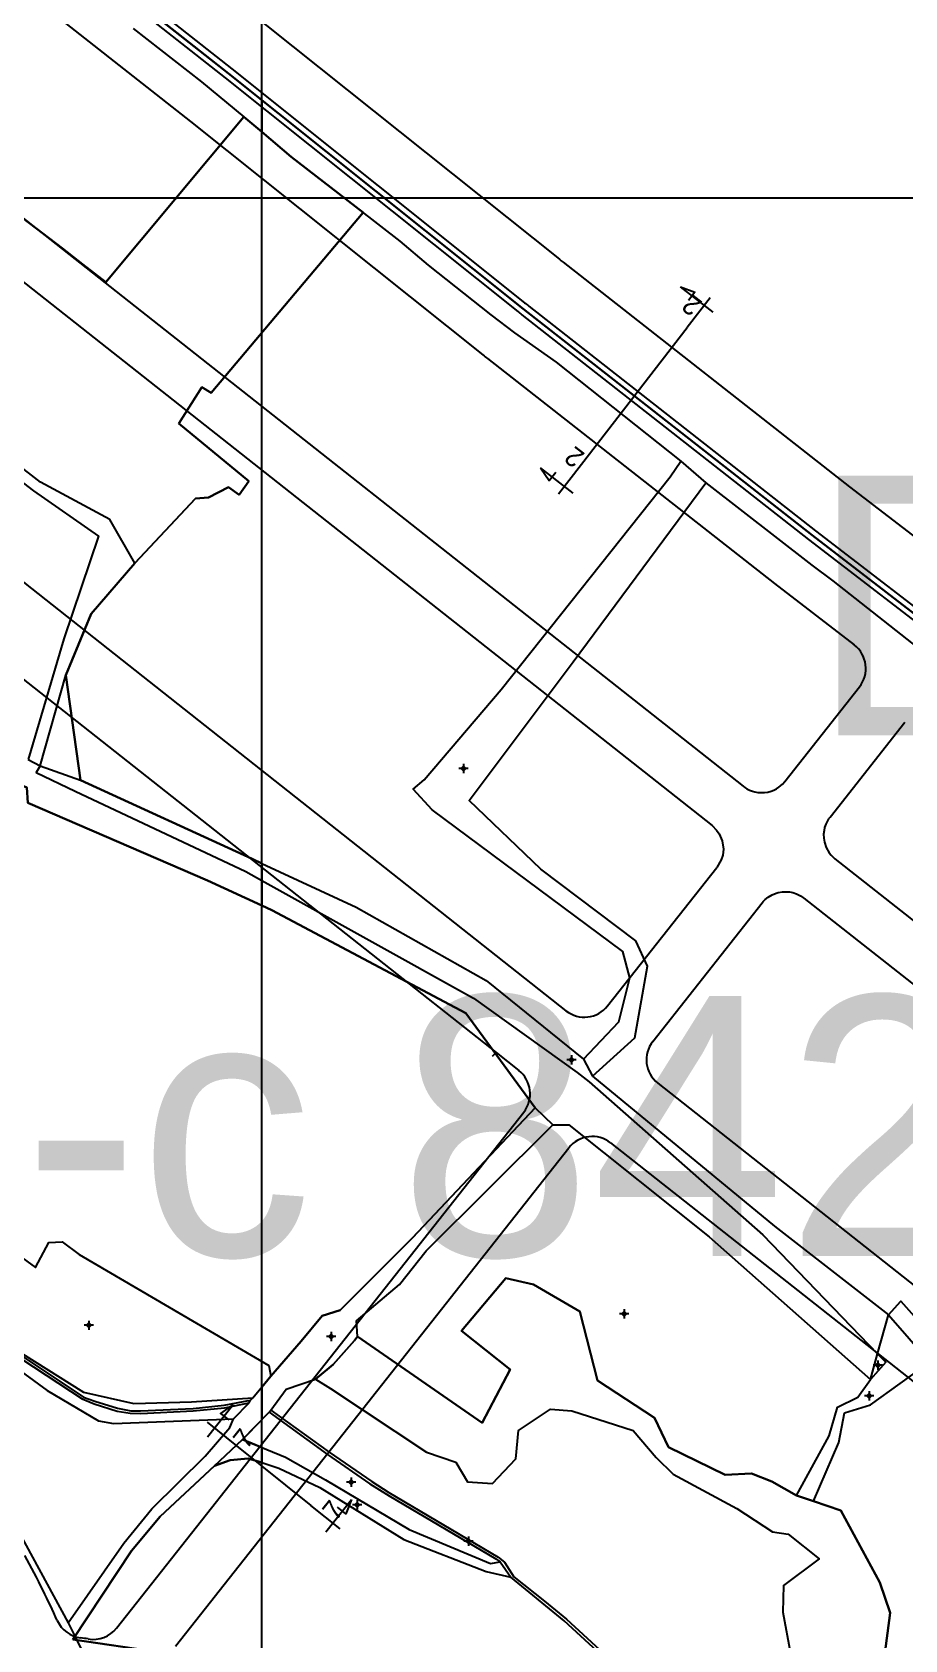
# Model space of a CAD drawing. Extents: x 548357 to 553070, y 1834500 to 1842500.
# Drawn here: x 551438.2 to 551673.2, y 1840111.6 to 1840544.7 of the extents above; entities that cross this region are included whole.
import ezdxf

# ---------------------------------------------------------------- set-up
doc = ezdxf.new("R2010")
doc.units = 0
for name, color, linetype in [('Level 10', 7, 'Continuous'), ('Level 11', 7, 'Continuous'), ('Level 13', 7, 'Continuous'), ('Level 2', 7, 'Continuous'), ('Level 30', 7, 'Continuous'), ('Level 52', 7, 'Continuous'), ('Level 55', 7, 'Continuous'), ('Level 61', 7, 'Continuous'), ('Level 62', 7, 'Continuous'), ('Level 8', 7, 'Continuous')]:
    doc.layers.add(name, color=color, linetype=linetype)

msp = doc.modelspace()

# ---------------------------------------------------------------- linework, layer by layer
at = {"layer": 'Level 10'}
for p, q in [((551612.89, 1840429.11), (551619.6, 1840423.23)), ((551437.06, 1840348.73), (551440.36, 1840347.03)), ((551586.71, 1840268.01), (551589.08, 1840263.45)), ((551573.65, 1840254.89), (551578.43, 1840250.27)), ((551665.91, 1840188.63), (551668.86, 1840199.11)), ((551668.86, 1840199.11), (551680, 1840186.38)), ((551663.96, 1840181.68), (551665.91, 1840188.63)), ((551497.62, 1840176.8), (551502.47, 1840182.58)), ((551492.44, 1840171.15), (551496.59, 1840175.38)), ((551496.59, 1840175.38), (551496.98, 1840176.15)), ((551496.98, 1840176.15), (551497.62, 1840176.8)), ((551494.84, 1840165.54), (551501.98, 1840172.9)), ((551501.98, 1840172.9), (551502.48, 1840173.43)), ((551487.3, 1840158.47), (551494.84, 1840165.54)), ((551644.05, 1840150.43), (551648.61, 1840148.94)), ((551564.25, 1840132.61), (551567.15, 1840128.42)), ((551447.9, 1840116.2), (551449.71, 1840112.54))]:
    msp.add_line(p, q, dxfattribs=at)
for points in [[(551114.28, 1840660.5), (551191.19, 1840605.11), (551288.45, 1840532.26), (551342.86, 1840494.6), (551438.49, 1840421.07), (551456.04, 1840408.84), (551446.73, 1840381.23), (551437.06, 1840348.73)], [(551440.36, 1840347.03), (551447.22, 1840371.4), (551454.04, 1840387.99), (551465.82, 1840401.65), (551459.1, 1840413.38), (551440.43, 1840423.43), (551354.44, 1840490.14), (551296.12, 1840532.21), (551117, 1840662.7)], [(551469.42, 1840550.58), (551491.07, 1840533.55), (551570.46, 1840470.14), (551648.24, 1840409.17), (551688.16, 1840378.44), (551725.37, 1840347.81), (551873.45, 1840232.8), (551906.1, 1840206), (551957.49, 1840165.72), (551960.26, 1840163.44)], [(551465.34, 1840545.68), (551483.82, 1840531.31), (551495.21, 1840521.83), (551507.95, 1840511.03), (551537.18, 1840488.37), (551544.83, 1840481.9), (551561.72, 1840468.55), (551568.13, 1840463.69), (551579.32, 1840455.76), (551612.89, 1840429.11)], [(551586.71, 1840268.01), (551596.22, 1840278.04), (551599.17, 1840289.9), (551597.25, 1840296.99), (551545.91, 1840335.13), (551540.8, 1840340.71), (551543.72, 1840343.24), (551564.49, 1840367.59), (551610.03, 1840424.89), (551612.89, 1840429.11)], [(551589.08, 1840263.45), (551600.49, 1840273.78), (551603.9, 1840293.06), (551600.76, 1840299.85), (551575.15, 1840319.16), (551555.91, 1840337.66), (551583.94, 1840375.05), (551619.6, 1840423.23)], [(551619.6, 1840423.23), (551648.22, 1840401.04), (551653.81, 1840396.82), (551684.34, 1840372.82), (551710.92, 1840352.35), (551748.68, 1840321.66), (551788.15, 1840290.46)], [(551337.34, 1840416.8), (551356.2, 1840388.16), (551359.85, 1840383.45), (551396.5, 1840358.02), (551436.71, 1840341.21), (551437.05, 1840337.04), (551485.36, 1840316.17), (551500, 1840309.43), (551502.75, 1840308.17), (551555.02, 1840280.41), (551573.65, 1840254.89)], [(551440.36, 1840347.03), (551439.28, 1840345.22), (551449.76, 1840340.2), (551495.74, 1840318.51), (551500, 1840316.14), (551557.06, 1840284.41), (551584.94, 1840264.4), (551588.18, 1840261.92), (551635.02, 1840220.64), (551665.91, 1840188.63)], [(551440.36, 1840347.03), (551451.2, 1840343.12), (551497.44, 1840321.94), (551500, 1840320.75), (551525.42, 1840308.95), (551560.48, 1840289.22), (551586.71, 1840268.01)], [(551589.08, 1840263.45), (551638.11, 1840223.02), (551668.86, 1840199.11)], [(551087.08, 1840232.84), (551113.62, 1840237.67), (551157.83, 1840247.28), (551212.51, 1840256.45), (551249.32, 1840258.41), (551278.22, 1840254.26), (551302.73, 1840248.63), (551328.85, 1840238), (551352.1, 1840227.14), (551391.84, 1840199.51), (551394.36, 1840202.34), (551400.55, 1840197.05), (551397.44, 1840193.76), (551409.31, 1840180.56), (551432.59, 1840144.3), (551447.9, 1840116.2)], [(551336.54, 1840258.77), (551378.76, 1840224.01), (551399.65, 1840204.25), (551427.75, 1840189.29), (551442.19, 1840178.74), (551456.07, 1840170.6), (551460.1, 1840169.81), (551492.44, 1840171.15)], [(551502.47, 1840182.58), (551510.66, 1840192.04), (551516.28, 1840198.85), (551521.15, 1840200.4), (551540.6, 1840219.85), (551573.65, 1840254.89)], [(551525.79, 1840193.33), (551525.53, 1840197.49), (551537.16, 1840207.32), (551544.27, 1840216.35), (551578.43, 1840250.27)], [(551578.43, 1840250.27), (551582.7, 1840250.32), (551620.54, 1840220.1), (551663.96, 1840181.68)], [(551405.26, 1840206.92), (551410.22, 1840211.38), (551424, 1840222.79), (551439.03, 1840211.86), (551442.66, 1840218.57), (551446.29, 1840218.81), (551450.83, 1840215.35), (551501.88, 1840185.44), (551502.47, 1840182.58)], [(551405.26, 1840206.92), (551409.53, 1840202.9), (551419.73, 1840198.52), (551451.99, 1840178.33), (551465.55, 1840175.24), (551481.05, 1840175.67), (551497.62, 1840176.8)], [(551525.79, 1840193.33), (551559.42, 1840169.99), (551566.97, 1840184.42), (551553.81, 1840194.83), (551565.75, 1840208.96), (551573.2, 1840207.31), (551585.68, 1840200.03), (551590.43, 1840181.43), (551605.77, 1840171.4), (551609.56, 1840163.46), (551624.84, 1840156.02), (551631.93, 1840156.42), (551637.43, 1840154.21), (551644.05, 1840150.43)], [(551668.86, 1840199.11), (551672.17, 1840202.78), (551682.88, 1840190.76), (551684.44, 1840174.14), (551687.69, 1840167.79), (551731.8, 1840125.61), (551744.91, 1840113.4), (551799.24, 1840106.36), (551814.23, 1840104.95)], [(551514.47, 1840181.83), (551519.24, 1840185.75), (551525.01, 1840192.21), (551525.79, 1840193.33)], [(551428.74, 1840191.48), (551451.62, 1840176.48), (551454.86, 1840175.13), (551461.07, 1840173.2), (551464.55, 1840172.6), (551467.42, 1840172.51), (551481.57, 1840173.22), (551489.97, 1840174.07), (551496.59, 1840175.38)], [(551429.47, 1840191.9), (551452.02, 1840176.98), (551455.07, 1840175.84), (551461.19, 1840174.01), (551464.73, 1840173.3), (551467.39, 1840173.25), (551481.53, 1840173.9), (551489.85, 1840174.79), (551496.98, 1840176.15)], [(551665.91, 1840188.63), (551668.11, 1840186.35), (551663.96, 1840181.68)], [(551648.61, 1840148.94), (551655.46, 1840164.72), (551657.03, 1840172.75), (551663.99, 1840174.85), (551680, 1840186.38)], [(551502.48, 1840173.43), (551506.63, 1840179.08), (551514.47, 1840181.83)], [(551514.47, 1840181.83), (551518.55, 1840179.24), (551544.43, 1840162.1), (551552.31, 1840159.41), (551555.45, 1840154.12), (551562.18, 1840153.68), (551568.47, 1840160.3), (551569.15, 1840167.95), (551577.81, 1840173.69), (551583.5, 1840173.22), (551600.07, 1840167.97), (551606.26, 1840160.68), (551610.79, 1840156.18), (551627.96, 1840146.92), (551637.61, 1840140.71), (551641.83, 1840140.06), (551650.14, 1840133.38), (551640.57, 1840126.2), (551640.41, 1840119.02), (551642.47, 1840107.94)], [(551644.05, 1840150.43), (551652.83, 1840166.53), (551655.1, 1840174.26), (551660.62, 1840176.94), (551663.96, 1840181.68)], [(551447.9, 1840116.2), (551462.83, 1840137.59), (551470.37, 1840146.83), (551484.81, 1840161.02), (551491.42, 1840168.75), (551492.44, 1840171.15)], [(551501.98, 1840172.9), (551517.7, 1840161.51), (551529.12, 1840153.58), (551534.37, 1840150.37), (551563.09, 1840133.36), (551564.25, 1840132.61)], [(551502.48, 1840173.43), (551518.19, 1840162.12), (551529.66, 1840154.23), (551534.23, 1840151.31), (551563.73, 1840133.82), (551565.37, 1840132.53), (551567.94, 1840128.53), (551576.16, 1840121.99), (551582.14, 1840117.13), (551595.5, 1840104.82), (551596.94, 1840103.36), (551596.29, 1840102.9), (551594.9, 1840104.3), (551581.46, 1840116.73), (551567.15, 1840128.42)], [(551494.84, 1840165.54), (551506.42, 1840160.77), (551517.22, 1840154.71), (551539.76, 1840141.3), (551561.64, 1840132.16), (551564.25, 1840132.61)], [(551449.71, 1840112.54), (551464.94, 1840135.58), (551472.63, 1840144.84), (551487.3, 1840158.47)], [(551487.3, 1840158.47), (551491.49, 1840160.02), (551496.35, 1840160.46), (551500, 1840159.31), (551504.65, 1840157.84), (551515.64, 1840152.57), (551538.25, 1840138.62), (551560.48, 1840129.98), (551567.15, 1840128.42)], [(551648.61, 1840148.94), (551655.99, 1840146.39), (551666.54, 1840126.98), (551669.31, 1840118.85), (551667.7, 1840106.56), (551673.92, 1840088.54), (551676.22, 1840080.06), (551677.38, 1840072.71), (551674.95, 1840068.38), (551692.92, 1840055.41), (551718.77, 1840037.57), (551744.04, 1840000), (551747.24, 1839995.24)], [(551449.71, 1840112.54), (551470.49, 1840070.46), (551479.19, 1840031.88)]]:
    msp.add_lwpolyline(points, dxfattribs=at)
at = {"layer": 'Level 11'}
for p, q in [((551553.72, 1840346.28), (551553.09, 1840346.28)), ((551554.34, 1840346.91), (551553.72, 1840346.28)), ((551553.72, 1840346.28), (551554.34, 1840345.66)), ((551554.34, 1840347.53), (551554.34, 1840346.91)), ((551554.97, 1840346.28), (551554.34, 1840346.91)), ((551554.34, 1840345.66), (551554.97, 1840346.28)), ((551554.34, 1840345.66), (551554.34, 1840345.03)), ((551555.59, 1840346.28), (551554.97, 1840346.28)), ((551582.86, 1840267.83), (551582.23, 1840267.83)), ((551583.48, 1840268.45), (551582.86, 1840267.83)), ((551582.86, 1840267.83), (551583.48, 1840267.2)), ((551583.48, 1840269.08), (551583.48, 1840268.45)), ((551584.11, 1840267.83), (551583.48, 1840268.45)), ((551583.48, 1840267.2), (551584.11, 1840267.83)), ((551583.48, 1840267.2), (551583.48, 1840266.58)), ((551584.73, 1840267.83), (551584.11, 1840267.83)), ((551453.4, 1840196.93), (551452.78, 1840196.3)), ((551453.4, 1840197.55), (551453.4, 1840196.93)), ((551454.03, 1840196.3), (551453.4, 1840196.93)), ((551597.03, 1840199.36), (551596.41, 1840199.36)), ((551597.66, 1840199.98), (551597.03, 1840199.36)), ((551597.03, 1840199.36), (551597.66, 1840198.73)), ((551597.66, 1840200.61), (551597.66, 1840199.98)), ((551598.28, 1840199.36), (551597.66, 1840199.98)), ((551597.66, 1840198.73), (551598.28, 1840199.36)), ((551597.66, 1840198.73), (551597.66, 1840198.11)), ((551598.91, 1840199.36), (551598.28, 1840199.36)), ((551452.78, 1840196.3), (551452.15, 1840196.3)), ((551452.78, 1840196.3), (551453.4, 1840195.68)), ((551453.4, 1840195.68), (551454.03, 1840196.3)), ((551453.4, 1840195.68), (551453.4, 1840195.05)), ((551454.65, 1840196.3), (551454.03, 1840196.3)), ((551518.09, 1840193.28), (551517.47, 1840193.28)), ((551518.72, 1840193.9), (551518.09, 1840193.28)), ((551518.09, 1840193.28), (551518.72, 1840192.65)), ((551518.72, 1840194.53), (551518.72, 1840193.9)), ((551519.34, 1840193.28), (551518.72, 1840193.9)), ((551518.72, 1840192.65), (551519.34, 1840193.28)), ((551518.72, 1840192.65), (551518.72, 1840192.03)), ((551519.97, 1840193.28), (551519.34, 1840193.28)), ((551665.37, 1840185.55), (551664.74, 1840185.55)), ((551665.99, 1840186.18), (551665.37, 1840185.55)), ((551665.37, 1840185.55), (551665.99, 1840184.93)), ((551665.99, 1840186.8), (551665.99, 1840186.18)), ((551666.62, 1840185.55), (551665.99, 1840186.18)), ((551665.99, 1840184.93), (551666.62, 1840185.55)), ((551665.99, 1840184.93), (551665.99, 1840184.3)), ((551667.24, 1840185.55), (551666.62, 1840185.55)), ((551663.01, 1840177.32), (551662.39, 1840177.32)), ((551663.64, 1840177.95), (551663.01, 1840177.32)), ((551663.01, 1840177.32), (551663.64, 1840176.7)), ((551663.64, 1840178.57), (551663.64, 1840177.95)), ((551664.26, 1840177.32), (551663.64, 1840177.95)), ((551663.64, 1840176.7), (551664.26, 1840177.32)), ((551663.64, 1840176.7), (551663.64, 1840176.07)), ((551664.89, 1840177.32), (551664.26, 1840177.32)), ((551523.45, 1840154.05), (551522.82, 1840154.05)), ((551524.07, 1840154.67), (551523.45, 1840154.05)), ((551523.45, 1840154.05), (551524.07, 1840153.42)), ((551524.07, 1840155.3), (551524.07, 1840154.67)), ((551524.7, 1840154.05), (551524.07, 1840154.67)), ((551524.07, 1840153.42), (551524.7, 1840154.05)), ((551525.32, 1840154.05), (551524.7, 1840154.05)), ((551524.07, 1840153.42), (551524.07, 1840152.8)), ((551525.7, 1840149.23), (551525.7, 1840148.6)), ((551525.07, 1840147.98), (551524.45, 1840147.98)), ((551525.7, 1840148.6), (551525.07, 1840147.98)), ((551525.07, 1840147.98), (551525.7, 1840147.35)), ((551526.32, 1840147.98), (551525.7, 1840148.6)), ((551525.7, 1840147.35), (551526.32, 1840147.98)), ((551525.7, 1840147.35), (551525.7, 1840146.73)), ((551526.95, 1840147.98), (551526.32, 1840147.98)), ((551555.06, 1840138.17), (551554.44, 1840138.17)), ((551555.69, 1840138.79), (551555.06, 1840138.17)), ((551555.06, 1840138.17), (551555.69, 1840137.54)), ((551555.69, 1840139.42), (551555.69, 1840138.79)), ((551556.31, 1840138.17), (551555.69, 1840138.79)), ((551555.69, 1840137.54), (551556.31, 1840138.17)), ((551555.69, 1840137.54), (551555.69, 1840136.92)), ((551556.94, 1840138.17), (551556.31, 1840138.17))]:
    msp.add_line(p, q, dxfattribs=at)
for centre in [(551554.34, 1840346.28), (551583.48, 1840267.83), (551597.66, 1840199.36), (551453.4, 1840196.3), (551518.72, 1840193.28), (551665.99, 1840185.55), (551663.64, 1840177.32), (551524.07, 1840154.05), (551525.7, 1840147.98), (551555.69, 1840138.17)]:
    msp.add_circle(centre, 0.15, dxfattribs=at)
at = {"layer": 'Level 13'}
for points in [[(551621.62, 1840469.25), (551612.81, 1840476.06)], [(551612.81, 1840476.06), (551616.7, 1840474.59), (551614.97, 1840472.35)], [(551620.77, 1840473.11), (551614.57, 1840465.1)], [(551586.12, 1840428.32), (551614.57, 1840465.1)], [(551583.88, 1840420.46), (551575.07, 1840427.28)], [(551575.07, 1840427.28), (551577.47, 1840423.88), (551579.21, 1840426.12)], [(551579.92, 1840420.32), (551586.12, 1840428.32)], [(551485.37, 1840166.24), (551492.34, 1840174.93)], [(551492.34, 1840174.93), (551488.9, 1840172.59), (551491.11, 1840170.81)], [(551485.3, 1840170.19), (551493.19, 1840163.86)], [(551493.19, 1840163.86), (551513.22, 1840147.8)], [(551517.24, 1840140.68), (551524.21, 1840149.37)], [(551524.21, 1840149.37), (551522.67, 1840145.5), (551520.46, 1840147.28)], [(551521.12, 1840141.47), (551513.22, 1840147.8)]]:
    msp.add_lwpolyline(points, dxfattribs=at)
at = {"layer": 'Level 2'}
for p, q in [((551500, 1840309.43), (551485.36, 1840316.17)), ((551573.65, 1840254.89), (551555.02, 1840280.41)), ((551540.6, 1840219.85), (551573.65, 1840254.89)), ((551521.15, 1840200.4), (551540.6, 1840219.85)), ((551519.24, 1840185.75), (551514.47, 1840181.83)), ((551609.56, 1840163.46), (551605.77, 1840171.4)), ((551568.47, 1840160.3), (551569.15, 1840167.95)), ((551562.18, 1840153.68), (551568.47, 1840160.3)), ((551610.79, 1840156.18), (551627.96, 1840146.92)), ((551640.41, 1840119.02), (551642.47, 1840107.94))]:
    msp.add_line(p, q, dxfattribs=at)
for points in [[(551485.36, 1840316.17), (551437.05, 1840337.04), (551436.71, 1840341.21), (551396.5, 1840358.02), (551359.85, 1840383.45), (551356.2, 1840388.16)], [(551555.02, 1840280.41), (551502.75, 1840308.17), (551500, 1840309.43)], [(551424, 1840222.79), (551439.03, 1840211.86), (551442.66, 1840218.57)], [(551442.66, 1840218.57), (551446.29, 1840218.81), (551450.83, 1840215.35), (551501.88, 1840185.44), (551502.47, 1840182.58)], [(551565.75, 1840208.96), (551553.81, 1840194.83), (551566.97, 1840184.42), (551559.42, 1840169.99)], [(551605.77, 1840171.4), (551590.43, 1840181.43), (551585.68, 1840200.03), (551573.2, 1840207.31), (551565.75, 1840208.96)], [(551502.47, 1840182.58), (551510.66, 1840192.04), (551516.28, 1840198.85), (551521.15, 1840200.4)], [(551559.42, 1840169.99), (551525.79, 1840193.33), (551525.01, 1840192.21), (551519.24, 1840185.75)], [(551514.47, 1840181.83), (551518.55, 1840179.24), (551544.43, 1840162.1), (551552.31, 1840159.41)], [(551569.15, 1840167.95), (551577.81, 1840173.69), (551583.5, 1840173.22), (551600.07, 1840167.97), (551606.26, 1840160.68), (551610.79, 1840156.18)], [(551631.93, 1840156.42), (551624.84, 1840156.02), (551609.56, 1840163.46)], [(551552.31, 1840159.41), (551555.45, 1840154.12), (551562.18, 1840153.68)], [(551644.05, 1840150.43), (551637.43, 1840154.21), (551631.93, 1840156.42)], [(551798.78, 1840000), (551797.58, 1840001.69), (551788.01, 1840009.2), (551757.47, 1840003.04), (551753.48, 1840000), (551747.24, 1839995.24), (551744.04, 1840000), (551718.77, 1840037.57), (551692.92, 1840055.41), (551674.95, 1840068.38), (551677.38, 1840072.71), (551676.22, 1840080.06), (551673.92, 1840088.54), (551667.7, 1840106.56), (551669.31, 1840118.85), (551666.54, 1840126.98), (551655.99, 1840146.39), (551648.61, 1840148.94), (551644.05, 1840150.43)], [(551627.96, 1840146.92), (551637.61, 1840140.71), (551641.83, 1840140.06)], [(551641.83, 1840140.06), (551650.14, 1840133.38), (551640.57, 1840126.2), (551640.41, 1840119.02)]]:
    msp.add_lwpolyline(points, dxfattribs=at)
at = {"layer": 'Level 30'}
for p, q in [((551405.54, 1840518.39), (551629.68, 1840341.51)), ((551397.18, 1840507.79), (551621.31, 1840330.91)), ((551357.82, 1840457.93), (551581.96, 1840281.04)), ((551339.34, 1840446.4), (551563.16, 1840269.77)), ((551640.91, 1840342.83), (551661.01, 1840368.3)), ((551653.08, 1840333.23), (551673.24, 1840358.78)), ((551593.19, 1840282.37), (551622.64, 1840319.67)), ((551654.4, 1840321.99), (551895.37, 1840131.83)), ((551605.36, 1840272.76), (551634.8, 1840310.07)), ((551646.04, 1840311.39), (551885.56, 1840122.37)), ((551562.15, 1840268.76), (551563.16, 1840269.77)), ((551563.16, 1840269.77), (551569.26, 1840264.95)), ((551606.69, 1840261.53), (551840.93, 1840076.67)), ((551460.91, 1840114.74), (551570.58, 1840253.71)), ((551593.99, 1840245.44), (551830.47, 1840058.81)), ((551476.77, 1840109.83), (551582.75, 1840244.11))]:
    msp.add_line(p, q, dxfattribs=at)
for points in [[(551031.77, 1840927.74), (551181.47, 1840806.54), (551226.64, 1840768.86), (551342.12, 1840674.8), (551413.19, 1840615.8), (551501.32, 1840546.48), (551580.19, 1840483.49)], [(551022.33, 1840916.09), (551171.94, 1840794.95), (551217.1, 1840757.29), (551332.59, 1840663.22), (551403.76, 1840604.14), (551492, 1840534.73), (551570.83, 1840471.77)], [(551020.44, 1840913.75), (551170.04, 1840792.63), (551215.2, 1840754.97), (551330.69, 1840660.9), (551401.88, 1840601.8), (551490.14, 1840532.37), (551568.95, 1840469.42)], [(551435.45, 1840556.31), (551480.82, 1840520.62), (551559.59, 1840457.7)], [(551581.21, 1840482.68), (551658.36, 1840422.2), (551698.44, 1840391.35), (551735.68, 1840360.7), (551883.75, 1840245.69), (551916.43, 1840218.87), (551967.82, 1840178.59), (552010.47, 1840143.55), (552054.6, 1840107.31)], [(551571.96, 1840470.87), (551649.16, 1840410.35), (551689.09, 1840379.61), (551726.31, 1840348.98), (551874.39, 1840233.97), (551907.04, 1840207.17), (551958.43, 1840166.89), (552000.95, 1840131.96), (552045.08, 1840095.72)], [(551570.11, 1840468.51), (551647.32, 1840407.99), (551687.23, 1840377.27), (551724.43, 1840346.64), (551872.51, 1840231.63), (551905.16, 1840204.83), (551956.55, 1840164.55), (551999.05, 1840129.64), (552043.17, 1840093.4)], [(551560.86, 1840456.7), (551638.12, 1840396.14), (551659.61, 1840379.59)], [(551629.68, 1840341.51), (551630.11, 1840341.18), (551630.69, 1840340.83), (551631.42, 1840340.46), (551632.17, 1840340.17), (551632.86, 1840339.98), (551633.62, 1840339.85), (551634.41, 1840339.79), (551635.43, 1840339.83), (551636.31, 1840339.96), (551637.25, 1840340.23), (551637.94, 1840340.5), (551638.64, 1840340.86), (551639.31, 1840341.3), (551639.77, 1840341.65), (551640.25, 1840342.09), (551640.9, 1840342.81)], [(551653.08, 1840333.23), (551652.71, 1840332.72), (551652.3, 1840332.05), (551651.96, 1840331.3), (551651.64, 1840330.37), (551651.47, 1840329.61), (551651.37, 1840328.62), (551651.39, 1840327.57), (551651.57, 1840326.44), (551652.05, 1840325.03), (551652.86, 1840323.61), (551653.35, 1840322.99), (551654.41, 1840321.99)], [(551621.31, 1840330.91), (551622.54, 1840329.71), (551623.22, 1840328.73), (551624.04, 1840326.85), (551624.36, 1840324.58), (551624.17, 1840322.92), (551623.79, 1840321.68), (551622.63, 1840319.67)], [(551634.8, 1840310.07), (551635.1, 1840310.43), (551635.65, 1840310.98), (551636.4, 1840311.6), (551637.46, 1840312.25), (551638.6, 1840312.72), (551639.08, 1840312.86), (551640.29, 1840313.08), (551641.19, 1840313.11), (551642.18, 1840313.04), (551643.11, 1840312.85), (551644.03, 1840312.55), (551645.12, 1840312.02), (551645.78, 1840311.59), (551646.04, 1840311.39)]]:
    msp.add_lwpolyline(points, dxfattribs=at)
for centre, radius, start, end in [((551669.74, 1840595.61), 143.5, 231.3851, 231.9079), ((551669.74, 1840595.61), 158.5, 231.3851, 231.9079), ((551669.74, 1840595.61), 161.5, 231.3851, 231.9079), ((551669.74, 1840595.61), 176.5, 231.3851, 231.9079), ((551654.73, 1840373.26), 8, 321.7202, 52.4113), ((551586.91, 1840287.32), 8, 231.7202, 321.7202), ((551611.64, 1840267.81), 8, 141.7202, 231.7202), ((551564.3, 1840258.67), 8, 321.7202, 51.7202), ((551589.03, 1840239.16), 8, 51.7202, 141.7202), ((551244.18, 1840027.7), 219.62, 26.2544, 29.0463), ((551216.04, 1840013.82), 250.99, 24.2189, 26.2544), ((551452.24, 1840120.06), 8, 204.2189, 262.6729), ((551454.63, 1840119.7), 8, 260.0574, 321.7202), ((551445.48, 1840067.49), 45, 80.0574, 82.6729)]:
    msp.add_arc(centre, radius, start, end, dxfattribs=at)
at = {"layer": 'Level 52'}
for p, q in [((551500, 1840526.42), (551500, 1840520.33)), ((551500, 1840517.77), (551500, 1840526.42)), ((551495.21, 1840521.83), (551457.98, 1840477.32)), ((551457.98, 1840477.32), (551495.21, 1840521.83)), ((551500, 1840517.77), (551495.21, 1840521.83)), ((551495.21, 1840521.83), (551500, 1840517.77)), ((551500, 1840520.33), (551500, 1840518.4)), ((551500, 1840518.4), (551500, 1840517.77)), ((551507.95, 1840511.03), (551500, 1840517.77)), ((551500, 1840517.77), (551507.95, 1840511.03)), ((551507.95, 1840511.03), (551527.3, 1840496.03)), ((551446.22, 1840486.5), (551421.94, 1840504.99)), ((551421.94, 1840504.99), (551446.22, 1840486.5)), ((551451.74, 1840482.19), (551446.22, 1840486.5)), ((551446.22, 1840486.5), (551451.74, 1840482.19)), ((551457.98, 1840477.32), (551451.74, 1840482.19)), ((551451.74, 1840482.19), (551457.98, 1840477.32)), ((551477.72, 1840439.22), (551483.9, 1840449.03)), ((551483.9, 1840449.03), (551477.72, 1840439.22)), ((551496.57, 1840423.72), (551477.72, 1840439.22)), ((551477.72, 1840439.22), (551496.57, 1840423.72)), ((551493.91, 1840420.06), (551496.57, 1840423.72)), ((551496.57, 1840423.72), (551493.91, 1840420.06)), ((551451.2, 1840343.12), (551447.22, 1840371.4)), ((551447.22, 1840371.4), (551451.2, 1840343.12)), ((551500, 1840316.14), (551500, 1840320.75)), ((551500, 1840320.75), (551500, 1840316.14)), ((551500, 1840309.43), (551500, 1840316.14)), ((551500, 1840316.14), (551500, 1840309.43)), ((551500, 1840179.64), (551502.47, 1840182.58)), ((551502.47, 1840182.58), (551500, 1840179.64)), ((551500, 1840170.86), (551500, 1840179.64)), ((551500, 1840179.64), (551500, 1840170.86)), ((551500, 1840159.31), (551500, 1840163.41)), ((551500, 1840163.41), (551500, 1840159.31))]:
    msp.add_line(p, q, dxfattribs=at)
for points in [[(551527.3, 1840496.03), (551507.95, 1840511.03)], [(551483.9, 1840449.03), (551486.42, 1840447.5), (551527.3, 1840496.03)], [(551527.3, 1840496.03), (551486.42, 1840447.5), (551483.9, 1840449.03)], [(551465.82, 1840401.65), (551482.21, 1840419.01), (551485.67, 1840419.31), (551491.1, 1840422.05), (551493.91, 1840420.06)], [(551493.91, 1840420.06), (551491.1, 1840422.05), (551485.67, 1840419.31), (551482.21, 1840419.01), (551465.82, 1840401.65)], [(551447.22, 1840371.4), (551454.04, 1840387.99), (551465.82, 1840401.65)], [(551465.82, 1840401.65), (551454.04, 1840387.99), (551447.22, 1840371.4)], [(551500, 1840320.75), (551497.44, 1840321.94), (551451.2, 1840343.12)], [(551451.2, 1840343.12), (551497.44, 1840321.94), (551500, 1840320.75)], [(551573.65, 1840254.89), (551555.02, 1840280.41), (551502.75, 1840308.17), (551500, 1840309.43)], [(551500, 1840309.43), (551502.75, 1840308.17), (551555.02, 1840280.41), (551573.65, 1840254.89)], [(551502.47, 1840182.58), (551510.66, 1840192.04), (551516.28, 1840198.85), (551521.15, 1840200.4), (551540.6, 1840219.85), (551573.65, 1840254.89)], [(551573.65, 1840254.89), (551540.6, 1840219.85), (551521.15, 1840200.4), (551516.28, 1840198.85), (551510.66, 1840192.04), (551502.47, 1840182.58)], [(551500, 1840163.41), (551494.84, 1840165.54), (551500, 1840170.86)], [(551500, 1840170.86), (551494.84, 1840165.54), (551500, 1840163.41)], [(551449.13, 1840111.67), (551464.94, 1840135.58), (551472.63, 1840144.84), (551487.3, 1840158.47), (551491.49, 1840160.02), (551496.35, 1840160.46), (551500, 1840159.31)], [(551500, 1840159.31), (551496.35, 1840160.46), (551491.49, 1840160.02), (551487.3, 1840158.47), (551472.63, 1840144.84), (551464.94, 1840135.58), (551449.13, 1840111.67)], [(551552.81, 1840078.28), (551549.1, 1840081.48), (551510.94, 1840093.11), (551482.69, 1840102.72), (551472.35, 1840108.24), (551449.13, 1840111.67)], [(551449.13, 1840111.67), (551472.35, 1840108.24), (551482.69, 1840102.72), (551510.94, 1840093.11), (551549.1, 1840081.48), (551552.81, 1840078.28)]]:
    msp.add_lwpolyline(points, dxfattribs=at)
at = {"layer": 'Level 61'}
for p, q in [((551500, 1835000), (551500, 1841000)), ((548500, 1840500), (552500, 1840500))]:
    msp.add_line(p, q, dxfattribs=at)
at = {"layer": 'Level 8'}
msp.add_lwpolyline([(552047.39, 1840091.88), (551957.49, 1840165.72), (551906.1, 1840206), (551873.45, 1840232.8), (551725.37, 1840347.81), (551688.16, 1840378.44), (551648.24, 1840409.17), (551570.46, 1840470.14), (551491.07, 1840533.55), (551402.82, 1840602.97), (551331.64, 1840662.07), (551216.15, 1840756.13), (551170.99, 1840793.79), (551021.2, 1840915.07)], dxfattribs=at)

# ---------------------------------------------------------------- texts
at = {"layer": 'Level 13'}
for s, rotation, p in [('2', 142.2723, (551618.94, 1840471.89)), ('2', 142.2723, (551587.32, 1840431.03)), ('7', 51.2723, (551495.93, 1840162.68)), ('7', 51.2723, (551519.99, 1840143.38))]:
    msp.add_text(s, height=5.21, rotation=rotation, dxfattribs=at).set_placement(p)
at = {"layer": 'Level 55'}
for s, p in [('842551-4-d', (551536.9, 1840215)), ('842551-4-c', (551040.18, 1840215))]:
    msp.add_text(s, height=70, dxfattribs=at).set_placement(p)
at = {"layer": 'Level 62'}
msp.add_text('DC65', height=70, dxfattribs=at).set_placement((551647.62, 1840355.22))

doc.saveas('drawing.dxf')
